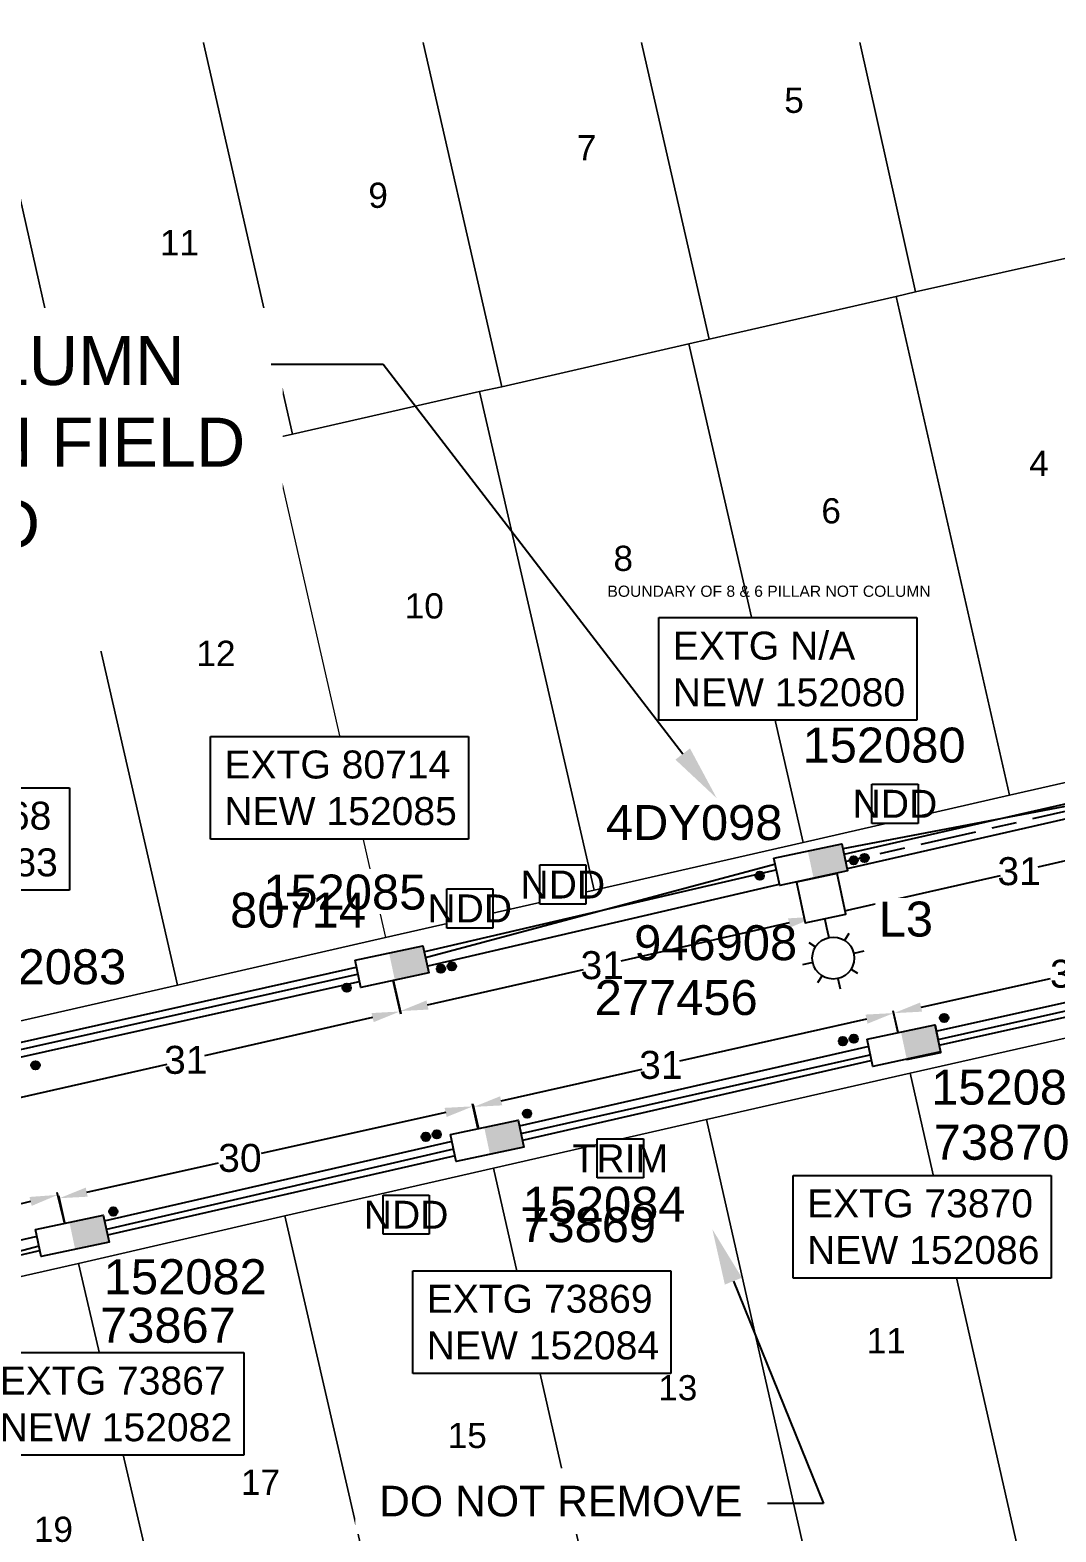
# Model space of a CAD drawing. Header units: metres. Extents: x 298156 to 298818, y 6171580 to 6172425.
# Drawn here: x 298415.8 to 298489.2, y 6171774.7 to 6171882.1 of the extents above; entities that cross this region are included whole.
import ezdxf
from ezdxf import colors
from ezdxf.entities.mleader import LeaderData, LeaderLine
from ezdxf.enums import TextEntityAlignment as Align
from ezdxf.math import Vec2, Vec3

# ---------------------------------------------------------------- set-up
doc = ezdxf.new("R2010")
doc.units = ezdxf.units.M
doc.linetypes.add('Cable Exist UG', pattern=[8.2, 4, -1.2, 1.8, -1.2])
doc.layers.get('0').update_dxf_attribs({"color": 6})
doc.layers.add('Cadastre Land Parcels_SP_EXT', color=9, linetype='Continuous', lineweight=5)
doc.layers.add('Cadastre Roads_SP_EXT', color=9, linetype='Continuous', lineweight=5)
for name, color, linetype in [('Duct_SP_NEW', 2, 'Continuous'), ('Equip_SP_LV_NEW', 2, 'Continuous'), ('Equip_SP_SL_NEW', 2, 'Continuous'), ('Mains_LV_NEW_T84', 2, 'Continuous'), ('Mains_SL_EXT', 7, 'Continuous'), ('Notes_Field', 180, 'Continuous'), ('Notes_LV_MISC', 7, 'Continuous'), ('Notes_SP_LV_SL_MISC', 7, 'Continuous'), ('Notes_SP_MISC', 7, 'Continuous'), ('SupportsUG_SP_LV_EXT', 7, 'Continuous'), ('SupportsUG_SP_LV_NEW', 2, 'Continuous'), ('SupportsUG_SP_LV_SL_EXT', 7, 'Continuous'), ('SupportsUG_SP_LV_SL_NEW', 2, 'Continuous')]:
    doc.layers.add(name, color=color, linetype=linetype)
doc.layers.add('Features_HIDE', color=1, linetype='Continuous', plot=False)
doc.layers.get('0').off()
doc.layers.get('Features_HIDE').off()
doc.styles.add('COLUMN_LABEL', font='arial.ttf')
doc.styles.add('iecARIAL', font='arial.ttf', dxfattribs={"height": 2})
doc.styles.add('POLE_LABEL', font='arial.ttf')
doc.styles.add('SL_LABEL', font='arial.ttf')
doc.styles.get("Standard").update_dxf_attribs({"font": 'arial.ttf'})
doc.linetypes.add('Cable New UG', pattern='A,7,-0.25,["x",Standard,S=2,R=0,X=0.2,Y=-0.8],-2.1', length=9.35)
doc.dimstyles.new('Copy of Standard', dxfattribs={"dimtxt": 2, "dimasz": 2, "dimexe": 0.18, "dimexo": 0.0625, "dimgap": 0.09, "dimtad": 0, "dimtih": 1, "dimtoh": 1, "dimdec": 0, "dimzin": 0, "dimdsep": 46, "dimtxsty": 'Standard', "dimcen": 0.09, "dimadec": 0, "dimazin": 0, "dimtfac": 1, "dimtdec": 0, "dimtofl": 0, "dimtmove": 0, "dimatfit": 3, "dimfxl": 1, "dimtolj": 1, "dimtzin": 0, "dimarcsym": 0})

# ---------------------------------------------------------------- blocks, each defined once
blk = doc.blocks.new('COLUMN_EXT')
blk.add_hatch(color=256).paths.add_polyline_path([(-1.49, 1.48), (-1.49, -1.49), (1.48, -1.49), (1.48, 1.48)])
blk.add_lwpolyline([(-1.49, -1.49), (1.48, -1.49), (1.48, 1.48), (-1.49, 1.48)], close=True)
for tag, height, style, flags, p in [('ASSET_NUM', 2.5, 'COLUMN_LABEL', 8, (2, 2)), ('STRUCTURE_PLANT_NUMBER', 0.2, 'POLE_LABEL', 9, (1.81, 0.03)), ('STREET_CODE', 0.2, 'COLUMN_LABEL', 9, (1.81, -0.2))]:
    blk.add_attdef(tag, text='', height=height, dxfattribs=dict(style=style, flags=flags)).set_placement(p, align=Align.MIDDLE_LEFT)
at = {"flags": 9}
for tag, p in [('COLUMN_TYPE', (1.81, -0.4)), ('OWNED_BY', (1.81, -0.6)), ('STATE', (1.81, -0.8)), ('USAGE', (1.81, -1)), ('STREETNAME', (1.81, -1.6)), ('SUBURB', (1.81, -1.8)), ('LEGEND', (1.81, -1.2)), ('LOCATION', (1.81, -1.4)), ('NOTES', (1.81, -2))]:
    blk.add_attdef(tag, text='', height=0.2, dxfattribs=at).set_placement(p, align=Align.MIDDLE_LEFT)
at = {"flags": 1}
blk.add_attdef('Z', (1.81, -2.35), '', height=0.2, dxfattribs=at)
blk = doc.blocks.new('PILLAR_EXT')
blk.add_hatch(color=256).paths.add_polyline_path([(-2.475, 0.99), (-2.475, -0.99), (2.475, -0.99), (2.475, 0.99)])
blk.add_lwpolyline([(-2.475, -0.99), (2.475, -0.99), (2.475, 0.99), (-2.475, 0.99)], close=True)
at = {"style": 'iecARIAL', "flags": 8}
blk.add_attdef('ASSET_NUM', (1.5, 3.5), '', height=2.5, dxfattribs=at)
for tag, p, flags in [('OWNED_BY', (0, -0.2), 9), ('STATE', (0, -0.4), 9), ('SUPPORT_TYPE', (0, -0.6), 9), ('USAGE', (0, -0.8), 9), ('LEGEND', (0, -1), 9), ('LOCATION', (0, -1.2), 9), ('STREETNAME', (0, -1.8), 9), ('SUBURB', (0, -2), 1), ('NOTES', (0, -1.4), 9), ('PARENT', (0, -1.6), 9)]:
    blk.add_attdef(tag, p, '', height=0.2, dxfattribs=dict(flags=flags))
blk = doc.blocks.new('*D222')
at = {"layer": 'Defpoints', "color": 0, "transparency": 16777216}
for p in [(298506.98, 6171818.26), (298507.52, 6171815.83), (298478.12, 6171809.34)]:
    blk.add_point(p, dxfattribs=at)
at = {"layer": 'Notes_Field', "color": 0, "lineweight": -2, "transparency": 16777216}
for p, q in [((298507.5, 6171815.89), (298506.94, 6171818.44)), ((298505.03, 6171817.83), (298491.83, 6171814.92)), ((298479.54, 6171812.21), (298488.79, 6171814.25)), ((298478.11, 6171809.4), (298477.55, 6171811.95))]:
    blk.add_line(p, q, dxfattribs=at)
at = {"layer": 'Notes_Field', "color": 0, "transparency": 16777216}
for points in [[(298504.96, 6171818.16), (298505.1, 6171817.51), (298506.98, 6171818.26)], [(298479.47, 6171812.53), (298479.61, 6171811.88), (298477.59, 6171811.77)]]:
    blk.add_solid(points, dxfattribs=at)
at = {"layer": 'Notes_Field', "color": 0, "transparency": 16777216, "insert": (298490.31, 6171814.58), "char_height": 2, "attachment_point": 5}
blk.add_mtext('\\A1;30', dxfattribs=at)
blk = doc.blocks.new('*D223')
at = {"layer": 'Defpoints', "color": 0, "transparency": 16777216}
for p in [(298477.59, 6171811.78), (298478.15, 6171809.3), (298448.12, 6171802.59)]:
    blk.add_point(p, dxfattribs=at)
at = {"layer": 'Notes_Field', "color": 0, "lineweight": -2, "transparency": 16777216}
for p, q in [((298478.13, 6171809.36), (298477.55, 6171811.95)), ((298475.64, 6171811.34), (298462.27, 6171808.35)), ((298449.52, 6171805.51), (298459.61, 6171807.76)), ((298448.11, 6171802.66), (298447.53, 6171805.25))]:
    blk.add_line(p, q, dxfattribs=at)
at = {"layer": 'Notes_Field', "color": 0, "transparency": 16777216}
for points in [[(298475.57, 6171811.67), (298475.71, 6171811.02), (298477.59, 6171811.78)], [(298449.45, 6171805.83), (298449.6, 6171805.18), (298447.57, 6171805.07)]]:
    blk.add_solid(points, dxfattribs=at)
at = {"layer": 'Notes_Field', "color": 0, "transparency": 16777216, "insert": (298460.94, 6171808.06), "char_height": 2, "attachment_point": 5}
blk.add_mtext('\\A1;31', dxfattribs=at)
blk = doc.blocks.new('*D224')
at = {"layer": 'Defpoints', "color": 0, "transparency": 16777216}
for p in [(298447.51, 6171805.11), (298448.06, 6171802.65), (298418.49, 6171796.07)]:
    blk.add_point(p, dxfattribs=at)
at = {"layer": 'Notes_Field', "color": 0, "lineweight": -2, "transparency": 16777216}
for p, q in [((298448.04, 6171802.71), (298447.47, 6171805.29)), ((298445.56, 6171804.68), (298432.37, 6171801.74)), ((298419.9, 6171798.97), (298429.33, 6171801.07)), ((298418.48, 6171796.14), (298417.91, 6171798.71))]:
    blk.add_line(p, q, dxfattribs=at)
at = {"layer": 'Notes_Field', "color": 0, "transparency": 16777216}
for points in [[(298445.48, 6171805), (298445.63, 6171804.35), (298447.51, 6171805.11)], [(298419.83, 6171799.3), (298419.97, 6171798.65), (298417.95, 6171798.54)]]:
    blk.add_solid(points, dxfattribs=at)
at = {"layer": 'Notes_Field', "color": 0, "transparency": 16777216, "insert": (298430.85, 6171801.41), "char_height": 2, "attachment_point": 5}
blk.add_mtext('\\A1;30', dxfattribs=at)
blk = doc.blocks.new('*D225')
at = {"layer": 'Defpoints', "color": 0, "transparency": 16777216}
for p in [(298417.83, 6171798.78), (298418.48, 6171796.05), (298389.12, 6171789.02)]:
    blk.add_point(p, dxfattribs=at)
at = {"layer": 'Notes_Field', "color": 0, "lineweight": -2, "transparency": 16777216}
for p, q in [((298418.47, 6171796.11), (298417.79, 6171798.95)), ((298415.89, 6171798.31), (298402.8, 6171795.17)), ((298390.41, 6171792.21), (298399.76, 6171794.45)), ((298389.1, 6171789.08), (298388.42, 6171791.92))]:
    blk.add_line(p, q, dxfattribs=at)
at = {"layer": 'Notes_Field', "color": 0, "transparency": 16777216}
for points in [[(298415.81, 6171798.63), (298415.96, 6171797.99), (298417.83, 6171798.78)], [(298390.33, 6171792.53), (298390.49, 6171791.88), (298388.47, 6171791.74)]]:
    blk.add_solid(points, dxfattribs=at)
at = {"layer": 'Notes_Field', "color": 0, "transparency": 16777216, "insert": (298401.28, 6171794.81), "char_height": 2, "attachment_point": 5}
blk.add_mtext('\\A1;30', dxfattribs=at)
blk = doc.blocks.new('*D229')
at = {"layer": 'Defpoints', "color": 0, "transparency": 16777216}
for p in [(298441.55, 6171815.13), (298442.28, 6171811.89), (298411.8, 6171808.38)]:
    blk.add_point(p, dxfattribs=at)
at = {"layer": 'Notes_Field', "color": 0, "lineweight": -2, "transparency": 16777216}
for p, q in [((298441.56, 6171815.07), (298442.32, 6171811.72)), ((298440.33, 6171811.45), (298428.31, 6171808.72)), ((298411.82, 6171808.32), (298412.58, 6171804.97)), ((298414.49, 6171805.59), (298425.65, 6171808.12))]:
    blk.add_line(p, q, dxfattribs=at)
at = {"layer": 'Notes_Field', "color": 0, "transparency": 16777216}
for points in [[(298440.26, 6171811.78), (298440.41, 6171811.13), (298442.28, 6171811.89)], [(298414.41, 6171805.91), (298414.56, 6171805.26), (298412.54, 6171805.14)]]:
    blk.add_solid(points, dxfattribs=at)
at = {"layer": 'Notes_Field', "color": 0, "transparency": 16777216, "insert": (298426.98, 6171808.42), "char_height": 2, "attachment_point": 5}
blk.add_mtext('\\A1;31', dxfattribs=at)
blk = doc.blocks.new('*D230')
at = {"layer": 'Defpoints', "color": 0, "transparency": 16777216}
for p in [(298471.32, 6171821.9), (298472.05, 6171818.67), (298441.57, 6171815.15)]:
    blk.add_point(p, dxfattribs=at)
at = {"layer": 'Notes_Field', "color": 0, "lineweight": -2, "transparency": 16777216}
for p, q in [((298471.33, 6171821.84), (298472.09, 6171818.49)), ((298470.1, 6171818.22), (298458.08, 6171815.49)), ((298441.59, 6171815.09), (298442.35, 6171811.74)), ((298444.26, 6171812.36), (298455.42, 6171814.89))]:
    blk.add_line(p, q, dxfattribs=at)
at = {"layer": 'Notes_Field', "color": 0, "transparency": 16777216}
for points in [[(298470.03, 6171818.55), (298470.18, 6171817.9), (298472.05, 6171818.67)], [(298444.19, 6171812.68), (298444.33, 6171812.03), (298442.31, 6171811.92)]]:
    blk.add_solid(points, dxfattribs=at)
at = {"layer": 'Notes_Field', "color": 0, "transparency": 16777216, "insert": (298456.75, 6171815.19), "char_height": 2, "attachment_point": 5}
blk.add_mtext('\\A1;31', dxfattribs=at)
blk = doc.blocks.new('*D231')
at = {"layer": 'Defpoints', "color": 0, "transparency": 16777216}
for p in [(298501.12, 6171828.62), (298501.86, 6171825.39), (298471.37, 6171821.87)]:
    blk.add_point(p, dxfattribs=at)
at = {"layer": 'Notes_Field', "color": 0, "lineweight": -2, "transparency": 16777216}
for p, q in [((298501.13, 6171828.56), (298501.89, 6171825.21)), ((298499.9, 6171824.94), (298487.88, 6171822.21)), ((298471.39, 6171821.81), (298472.15, 6171818.46)), ((298474.06, 6171819.08), (298485.22, 6171821.61))]:
    blk.add_line(p, q, dxfattribs=at)
at = {"layer": 'Notes_Field', "color": 0, "transparency": 16777216}
for points in [[(298499.83, 6171825.27), (298499.98, 6171824.62), (298501.86, 6171825.39)], [(298473.99, 6171819.4), (298474.13, 6171818.75), (298472.11, 6171818.64)]]:
    blk.add_solid(points, dxfattribs=at)
at = {"layer": 'Notes_Field', "color": 0, "transparency": 16777216, "insert": (298486.55, 6171821.91), "char_height": 2, "attachment_point": 5}
blk.add_mtext('\\A1;31', dxfattribs=at)
blk = doc.blocks.new('PILLAR_REPLACE_NEW')
for tag, flags, p in [('OWNED_BY', 9, (1.5, -1.8)), ('OPERATED_BY', 9, (1.5, -2)), ('MAINTAINED_BY', 9, (1.5, -2.2)), ('TYPE', 9, (1.5, -2.4)), ('Z', 1, (1.5, -2.6))]:
    blk.add_attdef(tag, text='', height=0.2, dxfattribs=dict(flags=flags)).set_placement(p, align=Align.MIDDLE_LEFT)
blk.add_wipeout([(-2.475, 0.99), (2.475, 0.99), (2.475, -0.99), (-2.475, -0.99)])
blk.add_hatch(color=256).paths.add_polyline_path([(0, -0.99), (2.475, -0.99), (2.475, 0.99), (0, 0.99)])
at = {"lineweight": -3}
blk.add_lwpolyline([(-2.475, 0.99), (2.475, 0.99), (2.475, -0.99), (-2.475, -0.99)], close=True, dxfattribs=at)
for tag, height, flags, p in [('ASSET_NUM', 2.5, 8, (2, 2)), ('USAGE', 0.2, 9, (1.5, 0)), ('STREETNAME', 0.2, 9, (1.5, -1)), ('LEGEND', 0.2, 9, (1.5, -0.2)), ('LOCATION', 0.2, 9, (1.5, -0.4)), ('NOTES', 0.2, 9, (1.5, -0.6)), ('PARENT', 0.2, 9, (1.5, -0.8)), ('SUBURB', 0.2, 9, (1.5, -1.2)), ('STATE', 0.2, 9, (1.5, -1.4)), ('STREET_CODE_NUMBER', 0.2, 9, (1.5, -1.6))]:
    blk.add_attdef(tag, text='', height=height, dxfattribs=dict(flags=flags)).set_placement(p, align=Align.MIDDLE_LEFT)
blk = doc.blocks.new('COLUMN_NEW')
for tag, flags, p in [('LOCATION', 9, (1.5, -2.2)), ('Z', 1, (1.5, -2.8)), ('NOTES', 9, (1.5, -2.4)), ('LABEL_ALIGNMENT', 9, (1.5, -2.6))]:
    blk.add_attdef(tag, text='', height=0.2, dxfattribs=dict(flags=flags)).set_placement(p, align=Align.MIDDLE_LEFT)
blk.add_wipeout([(-1.485, -1.485), (1.485, -1.485), (1.485, 1.485), (-1.485, 1.485)])
at = {"lineweight": -3}
blk.add_lwpolyline([(-1.485, -1.485), (1.485, -1.485), (1.485, 1.485), (-1.485, 1.485)], close=True, dxfattribs=at)
for tag, height, flags, p in [('ASSET_NUM', 2.5, 8, (2, 2)), ('STREET_CODE', 0.2, 9, (1.5, 0)), ('OWNED_BY', 0.2, 9, (1.5, -0.4)), ('OPERATED_BY', 0.2, 9, (1.5, -0.6)), ('STATE', 0.2, 9, (1.5, -1)), ('COLUMN_TYPE', 0.2, 9, (1.5, -0.2)), ('MAINTAINED_BY', 0.2, 9, (1.5, -0.8)), ('SUBURB', 0.2, 9, (1.5, -1.8)), ('STREETNAME', 0.2, 9, (1.5, -2)), ('USAGE', 0.2, 9, (1.5, -1.2)), ('LEGEND', 0.2, 9, (1.5, -1.4)), ('PARENT', 0.2, 9, (1.5, -1.6))]:
    blk.add_attdef(tag, text='', height=height, dxfattribs=dict(flags=flags)).set_placement(p, align=Align.MIDDLE_LEFT)
at = {"style": 'POLE_LABEL', "flags": 9}
blk.add_attdef('STRUCTURE_PLANT_NUMBER', text='', height=0.2, dxfattribs=at).set_placement((1.5, 0.242), align=Align.MIDDLE_LEFT)
blk = doc.blocks.new('SL_LANTERN_NEW')
blk.add_line((0, 0), (0, 0))
for tag, p, flags in [('Z', (0, 0), 1), ('OPERATED_BY', (0, -9.61), 9)]:
    blk.add_attdef(tag, p, '', height=0.2, dxfattribs=dict(flags=flags))
at = {"style": 'SL_LABEL', "flags": 9}
blk.add_attdef('STREET_CODE', text='', height=0.2, dxfattribs=at).set_placement((0, -0.2), align=Align.MIDDLE_LEFT)
for tag, height, flags, p in [('CONSTRUCTED_VOLTAGE', 0.2, 9, (0, -0.4)), ('CONTROL_TYPE', 0.2, 9, (0, -0.6)), ('LANTERN_PURPOSE', 0.2, 9, (0, -0.8)), ('LANTERN_TYPE', 0.2, 9, (0, -1)), ('LNUMBER', 3.5, 8, (1.2, -2.8)), ('OPERATING_VOLTAGE', 0.2, 9, (0, -1.4)), ('ORIENTATION', 0.2, 9, (0, -1.6)), ('OWNED_BY', 0.2, 9, (0, -1.8)), ('STATE', 0.2, 9, (0, -2)), ('NO_PHASES', 0.2, 9, (0, -1.2)), ('USAGE', 0.2, 9, (0, -2.2)), ('CEXIST', 0.2, 9, (0, -2.4)), ('CNEW', 0.2, 9, (0, -2.6)), ('CNUMBER', 0.2, 9, (0, -2.8)), ('CREMOVE', 0.2, 9, (0, -3)), ('CREPLACE', 0.2, 9, (0, -3.2)), ('LKINGHEIGHT', 0.2, 9, (0, -3.4)), ('LBRACKET', 0.2, 9, (0, -3.6)), ('LBRACKETVOCAB', 0.2, 9, (0, -3.8)), ('LCATEGORY', 0.2, 9, (0, -4)), ('LCHARGE1', 0.2, 9, (0, -4.2)), ('LCHARGE1PERCENT', 0.2, 9, (0, -4.4)), ('LCHARGE2', 0.2, 9, (0, -4.6)), ('LCHARGE2PERCENT', 0.2, 9, (0, -4.8)), ('LCHARGE3', 0.2, 9, (0, -5)), ('LCHARGE3PERCENT', 0.2, 9, (0, -5.2)), ('LEXIST', 0.2, 9, (0, -5.4)), ('LLAMP', 0.2, 9, (0, -5.6)), ('LLAMPVOCAB', 0.2, 9, (0, -5.8)), ('LMAST', 0.2, 9, (0, -6)), ('LMASTVOCAB', 0.2, 9, (0, -6.2)), ('LNEW', 0.2, 9, (0, -6.4)), ('LANTNUMBER', 0.2, 9, (0, -6.6)), ('LOUTREACH', 0.2, 9, (0, -7)), ('LOUTREACHVOCAB', 0.2, 9, (0, -7.2)), ('LRATECODE', 0.2, 9, (0, -7.4)), ('LREMOVE', 0.2, 9, (0, -7.6)), ('SUBURB', 0.2, 9, (0, -8.6)), ('LREPLACE', 0.2, 9, (0, -7.8)), ('LTYPE', 0.2, 9, (0, -8)), ('LTYPEVOCAB', 0.2, 9, (0, -8.2)), ('LEGEND', 0.2, 9, (0, -8.4)), ('STREETNAME', 0.2, 9, (0, -8.8)), ('LOCATION', 0.2, 9, (0, -9)), ('NOTES', 0.2, 9, (0, -9.2)), ('MAINTAINED_BY', 0.2, 9, (0, -9.86))]:
    blk.add_attdef(tag, text='', height=height, dxfattribs=dict(flags=flags)).set_placement(p, align=Align.MIDDLE_LEFT)
blk.add_wipeout([(0, 6.47), (1.46, 5.68), (2.25, 4.22), (1.46, 2.76), (0, 1.86), (-1.46, 2.76), (-2.25, 4.22), (-1.46, 5.68)])
for p, q in [((0, 5.72), (0, 6.47)), ((-1.46, 5.68), (-1.06, 5.28)), ((1.46, 5.68), (1.06, 5.28)), ((-2.25, 4.22), (-1.5, 4.22)), ((1.5, 4.22), (2.25, 4.22)), ((-1.46, 2.76), (-1.06, 3.16)), ((0, 0), (0, 2.72)), ((1.46, 2.76), (1.06, 3.16))]:
    blk.add_line(p, q)
blk.add_circle((0, 4.22), 1.5)
at = {"style": 'SL_LABEL', "flags": 8}
blk.add_attdef('ASSET_NUM', text='', height=2, dxfattribs=at).set_placement((2, 2), align=Align.MIDDLE_LEFT)

msp = doc.modelspace()

# ---------------------------------------------------------------- hatches: boundary and pattern name
at = {"layer": 'Notes_LV_MISC'}
h = msp.add_hatch(color=2, dxfattribs=at)
h.dxf.hatch_style = 1
edge = h.paths.add_edge_path()
edge.add_arc((298474.72, 6171822.7), 0.3, 94.0512, 454.0512)
h = msp.add_hatch(color=2, dxfattribs=at)
h.dxf.hatch_style = 1
edge = h.paths.add_edge_path()
edge.add_arc((298475.5, 6171822.87), 0.3, 94.0512, 454.0512)
h = msp.add_hatch(color=2, dxfattribs=at)
h.dxf.hatch_style = 1
edge = h.paths.add_edge_path()
edge.add_arc((298468.01, 6171821.6), 0.3, 182.0234, 542.0234)
h = msp.add_hatch(color=2, dxfattribs=at)
h.dxf.hatch_style = 1
edge = h.paths.add_edge_path()
edge.add_arc((298445.22, 6171814.95), 0.3, 94.0512, 454.0512)
h = msp.add_hatch(color=2, dxfattribs=at)
h.dxf.hatch_style = 1
edge = h.paths.add_edge_path()
edge.add_arc((298446, 6171815.12), 0.3, 94.0512, 454.0512)
h = msp.add_hatch(color=2, dxfattribs=at)
h.dxf.hatch_style = 1
edge = h.paths.add_edge_path()
edge.add_arc((298473.95, 6171809.77), 0.3, 94.0512, 454.0512)
h = msp.add_hatch(color=2, dxfattribs=at)
h.dxf.hatch_style = 1
edge = h.paths.add_edge_path()
edge.add_arc((298474.73, 6171809.94), 0.3, 94.0512, 454.0512)
h = msp.add_hatch(color=2, dxfattribs=at)
h.dxf.hatch_style = 1
edge = h.paths.add_edge_path()
edge.add_arc((298444.14, 6171802.93), 0.3, 94.0512, 454.0512)
h = msp.add_hatch(color=2, dxfattribs=at)
h.dxf.hatch_style = 1
edge = h.paths.add_edge_path()
edge.add_arc((298444.92, 6171803.1), 0.3, 94.0512, 454.0512)

# ---------------------------------------------------------------- linework, layer by layer
at = {"layer": 'Cadastre Land Parcels_SP_EXT', "linetype": 'Continuous'}
for p, q in [((298479.14, 6171863.35), (298471.23, 6171898.9)), ((298471.23, 6171898.9), (298479.14, 6171863.35)), ((298456.29, 6171895.49), (298464.39, 6171859.95)), ((298464.39, 6171859.95), (298456.29, 6171895.49)), ((298441.44, 6171892.1), (298449.58, 6171856.56)), ((298449.58, 6171856.56), (298441.44, 6171892.1)), ((298434.6, 6171853.16), (298426.53, 6171888.71)), ((298426.53, 6171888.71), (298434.6, 6171853.16)), ((298411.69, 6171885.32), (298419.69, 6171849.78)), ((298419.69, 6171849.78), (298411.69, 6171885.32)), ((298492.81, 6171866.41), (298479.14, 6171863.35)), ((298479.14, 6171863.35), (298492.81, 6171866.41)), ((298477.75, 6171863.02), (298479.14, 6171863.35)), ((298479.14, 6171863.35), (298477.75, 6171863.02)), ((298464.39, 6171859.95), (298477.75, 6171863.02)), ((298477.75, 6171863.02), (298464.39, 6171859.95)), ((298477.75, 6171863.02), (298477.75, 6171863.02)), ((298485.86, 6171827.35), (298477.75, 6171863.02)), ((298477.75, 6171863.02), (298485.86, 6171827.35)), ((298449.58, 6171856.56), (298462.93, 6171859.63)), ((298462.93, 6171859.63), (298449.58, 6171856.56)), ((298464.39, 6171859.95), (298462.93, 6171859.63)), ((298462.93, 6171859.63), (298464.39, 6171859.95)), ((298462.93, 6171859.63), (298471.11, 6171823.97)), ((298471.11, 6171823.97), (298462.93, 6171859.63)), ((298464.39, 6171859.95), (298464.39, 6171859.95)), ((298447.97, 6171856.23), (298434.6, 6171853.16)), ((298434.6, 6171853.16), (298447.97, 6171856.23)), ((298447.97, 6171856.23), (298449.58, 6171856.56)), ((298449.58, 6171856.56), (298447.97, 6171856.23)), ((298456.18, 6171820.57), (298447.97, 6171856.23)), ((298447.97, 6171856.23), (298456.18, 6171820.57)), ((298449.58, 6171856.56), (298449.58, 6171856.56)), ((298433.14, 6171852.83), (298419.69, 6171849.78)), ((298419.69, 6171849.78), (298433.14, 6171852.83)), ((298434.6, 6171853.16), (298433.14, 6171852.83)), ((298433.14, 6171852.83), (298434.6, 6171853.16)), ((298433.14, 6171852.83), (298440.13, 6171822.08)), ((298434.6, 6171853.16), (298434.6, 6171853.16)), ((298418.21, 6171849.44), (298404.96, 6171846.48)), ((298404.96, 6171846.48), (298418.21, 6171849.44)), ((298419.69, 6171849.78), (298418.21, 6171849.44)), ((298418.21, 6171849.44), (298419.69, 6171849.78)), ((298418.21, 6171849.44), (298426.39, 6171813.78)), ((298426.39, 6171813.78), (298418.21, 6171849.44)), ((298419.69, 6171849.78), (298419.69, 6171849.78)), ((298485.86, 6171827.35), (298500.8, 6171830.75)), ((298471.11, 6171823.97), (298485.86, 6171827.35)), ((298485.86, 6171827.35), (298485.86, 6171827.35)), ((298456.18, 6171820.57), (298471.11, 6171823.97)), ((298471.11, 6171823.97), (298471.11, 6171823.97)), ((298441.25, 6171817.17), (298456.18, 6171820.57)), ((298456.18, 6171820.57), (298456.18, 6171820.57)), ((298440.87, 6171818.85), (298441.25, 6171817.17)), ((298426.39, 6171813.78), (298441.25, 6171817.17)), ((298441.25, 6171817.17), (298441.25, 6171817.17)), ((298411.45, 6171810.37), (298426.39, 6171813.78)), ((298426.39, 6171813.78), (298426.39, 6171813.78)), ((298493.68, 6171810.86), (298478.76, 6171807.47)), ((298478.76, 6171807.47), (298464.21, 6171804.17)), ((298478.76, 6171807.47), (298487.09, 6171770.73)), ((298487.09, 6171770.73), (298478.76, 6171807.47)), ((298464.21, 6171804.17), (298448.97, 6171800.68)), ((298472.54, 6171767.45), (298464.21, 6171804.17)), ((298464.21, 6171804.17), (298472.54, 6171767.45)), ((298448.97, 6171800.68), (298434.06, 6171797.27)), ((298448.97, 6171800.68), (298457.3, 6171764.06)), ((298457.3, 6171764.06), (298448.97, 6171800.68)), ((298434.06, 6171797.27), (298419.31, 6171793.88)), ((298442.49, 6171760.73), (298434.06, 6171797.27)), ((298434.06, 6171797.27), (298442.49, 6171760.73)), ((298419.31, 6171793.88), (298404.47, 6171790.5)), ((298419.31, 6171793.88), (298427.81, 6171757.44)), ((298427.81, 6171757.44), (298419.31, 6171793.88))]:
    msp.add_line(p, q, dxfattribs=at)
at = {"layer": 'Cadastre Roads_SP_EXT', "linetype": 'Continuous'}
for p, q in [((298500.8, 6171830.75), (298485.86, 6171827.35)), ((298485.86, 6171827.35), (298471.11, 6171823.97)), ((298471.11, 6171823.97), (298456.18, 6171820.57)), ((298456.18, 6171820.57), (298441.25, 6171817.17)), ((298441.25, 6171817.17), (298426.39, 6171813.78)), ((298426.39, 6171813.78), (298411.45, 6171810.37)), ((298478.76, 6171807.47), (298493.68, 6171810.86)), ((298464.21, 6171804.17), (298478.76, 6171807.47)), ((298448.97, 6171800.68), (298464.21, 6171804.17)), ((298434.06, 6171797.27), (298448.97, 6171800.68)), ((298419.31, 6171793.88), (298434.06, 6171797.27)), ((298404.47, 6171790.5), (298419.31, 6171793.88))]:
    msp.add_line(p, q, dxfattribs=at)
at = {"layer": 'Duct_SP_NEW'}
for p, q in [((298471.43, 6171822.54), (298501.13, 6171829.32)), ((298471.67, 6171821.53), (298501.37, 6171828.31)), ((298441.61, 6171815.6), (298471.43, 6171822.54)), ((298441.85, 6171814.58), (298471.67, 6171821.53)), ((298508.07, 6171816.58), (298478.2, 6171809.94)), ((298411.74, 6171808.93), (298441.61, 6171815.6)), ((298508.3, 6171815.56), (298478.43, 6171808.93)), ((298411.96, 6171807.92), (298441.85, 6171814.58)), ((298478.2, 6171809.94), (298448.41, 6171803.14)), ((298478.43, 6171808.93), (298448.64, 6171802.13)), ((298448.41, 6171803.14), (298418.75, 6171796.35)), ((298448.64, 6171802.13), (298418.98, 6171795.34)), ((298418.75, 6171796.35), (298389.38, 6171789.66)), ((298418.98, 6171795.34), (298389.6, 6171788.65))]:
    msp.add_line(p, q, dxfattribs=at)
at = {"layer": 'Equip_SP_LV_NEW', "flags": 128}
msp.add_lwpolyline([(298480.56, 6171810.89), (298478.13, 6171810.39), (298478.53, 6171808.45), (298480.96, 6171808.95), (298480.56, 6171810.89)], dxfattribs=at)
at = {"layer": 'Mains_LV_NEW_T84', "color": 2, "linetype": 'Cable New UG', "flags": 128}
for points in [[(298546.41, 6171950.29), (298546.41, 6171950.29), (298549.03, 6171935.01), (298552.26, 6171904.64), (298556.13, 6171874.41), (298559.4, 6171848.91), (298563.56, 6171841.81), (298567.64, 6171838.88), (298570.79, 6171834.33), (298571.29, 6171828.72), (298570.74, 6171826.59), (298567.25, 6171822.26), (298563.54, 6171819.72), (298560.67, 6171819.82), (298554.68, 6171822.65), (298546.78, 6171823.64), (298542.97, 6171823.69), (298538.11, 6171822.9), (298508, 6171816), (298478.19, 6171809.29), (298448.37, 6171802.58), (298418.73, 6171795.72), (298389.86, 6171788.04), (298366.7, 6171783.56)], [(298382.03, 6171801.65), (298411.84, 6171808.44), (298441.72, 6171815.1), (298471.46, 6171823.08), (298501.26, 6171828.74), (298541.18, 6171837.9), (298544.56, 6171844.59), (298542.76, 6171860.55), (298538.04, 6171896.59), (298534.79, 6171930.46)]]:
    msp.add_lwpolyline(points, dxfattribs=at)
at = {"layer": 'Mains_SL_EXT', "linetype": 'Cable Exist UG'}
msp.add_line((298471.55, 6171822.03), (298501.25, 6171828.81), dxfattribs=at)
at = {"layer": 'Notes_LV_MISC'}
for centre in [(298474.72, 6171822.7), (298475.5, 6171822.87), (298468.01, 6171821.6), (298445.22, 6171814.95), (298446, 6171815.12), (298473.95, 6171809.77), (298474.73, 6171809.94), (298444.14, 6171802.93), (298444.92, 6171803.1)]:
    msp.add_circle(centre, 0.3, dxfattribs=at)

# ---------------------------------------------------------------- block references
at = {"layer": 'Features_HIDE'}
ref = msp.add_blockref('COLUMN_EXT', (298471.55, 6171822.03), dxfattribs=dict(at, rotation=191.6538680391156))
ref.add_attrib('ASSET_NUM', '4DY098', dxfattribs={"layer": 'SupportsUG_SP_LV_SL_EXT', "height": 2.5, "style": 'COLUMN_LABEL'}).set_placement((298469.63, 6171823.4), align=Align.BOTTOM_RIGHT)
ref = msp.add_blockref('PILLAR_EXT', (298441.73, 6171815.09), dxfattribs=dict(at, rotation=191.6611709773615))
ref.add_attrib('ASSET_NUM', '80714', dxfattribs={"layer": 'SupportsUG_SP_LV_EXT', "height": 2.5, "style": 'iecARIAL'}).set_placement((298439.86, 6171820.39), align=Align.TOP_RIGHT)
ref = msp.add_blockref('PILLAR_EXT', (298478.31, 6171809.43), dxfattribs=dict(at, rotation=11.66169193591109))
ref.add_attrib('ASSET_NUM', '73870', dxfattribs={"layer": 'SupportsUG_SP_LV_EXT', "height": 2.5, "style": 'iecARIAL'}).set_placement((298480.44, 6171800.54), align=Align.BOTTOM_LEFT)
ref = msp.add_blockref('PILLAR_EXT', (298448.52, 6171802.63), dxfattribs=dict(at, rotation=11.77273661334839))
ref.add_attrib('ASSET_NUM', '73869', dxfattribs={"layer": 'SupportsUG_SP_LV_EXT', "height": 2.5, "style": 'iecARIAL'}).set_placement((298450.89, 6171794.65), align=Align.BOTTOM_LEFT)
ref = msp.add_blockref('PILLAR_EXT', (298418.86, 6171795.84), dxfattribs=dict(at, rotation=11.8077507008286))
ref.add_attrib('ASSET_NUM', '73867', dxfattribs={"layer": 'SupportsUG_SP_LV_EXT', "height": 2.5, "style": 'iecARIAL'}).set_placement((298420.85, 6171787.46), align=Align.BOTTOM_LEFT)

# ---------------------------------------------------------------- texts
at = {"layer": 'Cadastre Land Parcels_SP_EXT'}
for s, p in [('5', (298469.76, 6171876.14)), ('7', (298454.93, 6171872.75)), ('9', (298440.03, 6171869.35)), ('11', (298425.13, 6171865.96)), ('4', (298487.27, 6171850.18)), ('6', (298472.41, 6171846.79)), ('8', (298457.55, 6171843.39)), ('10', (298442.63, 6171839.99)), ('12', (298427.74, 6171836.6)), ('11', (298475.65, 6171787.45)), ('13', (298460.75, 6171784.09)), ('15', (298445.7, 6171780.68)), ('17', (298430.92, 6171777.33)), ('19', (298416.12, 6171773.97))]:
    msp.add_text(s, height=1.8, dxfattribs=at).set_placement(p)
at = {"layer": 'Notes_Field', "linetype": 'Cable New UG', "insert": (298457.12, 6171842.34), "char_height": 0.8, "attachment_point": 1}
msp.add_mtext_dynamic_manual_height_columns('BOUNDARY OF 8 & 6 PILLAR NOT COLUMN', width=23.7221, gutter_width=4, heights=[0], dxfattribs=at)

# ---------------------------------------------------------------- dimensions: what is measured, and where the dimension line sits
at = {"layer": 'Notes_Field'}
for base, p1, p2, angle, picture, middle in [((298501.86, 6171825.39), (298471.37, 6171821.87), (298501.12, 6171828.62), 12.7842, '*D231', (298486.55, 6171821.91)), ((298472.05, 6171818.67), (298441.57, 6171815.15), (298471.32, 6171821.9), 12.7842, '*D230', (298456.75, 6171815.19)), ((298506.98, 6171818.26), (298478.12, 6171809.34), (298507.52, 6171815.83), 12.4481, '*D222', (298490.31, 6171814.58)), ((298442.28, 6171811.89), (298411.8, 6171808.38), (298441.55, 6171815.13), 12.7842, '*D229', (298426.98, 6171808.42)), ((298477.59, 6171811.78), (298448.12, 6171802.59), (298478.15, 6171809.3), 12.5891, '*D223', (298460.94, 6171808.06)), ((298447.51, 6171805.11), (298418.49, 6171796.07), (298448.06, 6171802.65), 12.5361, '*D224', (298430.85, 6171801.41)), ((298417.83, 6171798.78), (298389.12, 6171789.02), (298418.48, 6171796.05), 13.4705, '*D225', (298401.28, 6171794.81))]:
    dim = msp.add_linear_dim(base=base, p1=p1, p2=p2, angle=angle, dimstyle='Copy of Standard', dxfattribs=at)
    dim.commit()
    dim.dimension.update_dxf_attribs({"geometry": picture, "text_midpoint": middle, "dimtype": 161})

# ---------------------------------------------------------------- next in the draw order: block references
at = {"layer": 'SupportsUG_SP_LV_NEW'}
ref = msp.add_blockref('PILLAR_REPLACE_NEW', (298441.72, 6171815.1), dxfattribs=dict(at, rotation=12.00213464409125))
ref.add_attrib('ASSET_NUM', '152085', dxfattribs={"layer": '0', "height": 2.5}).set_placement((298432.52, 6171820.43), align=Align.MIDDLE_LEFT)
ref = msp.add_blockref('PILLAR_REPLACE_NEW', (298411.84, 6171808.44), dxfattribs=dict(at, rotation=12.00213464409125))
ref.add_attrib('ASSET_NUM', '152083', dxfattribs={"layer": '0', "height": 2.5}).set_placement((298411.07, 6171815.09), align=Align.MIDDLE_LEFT)
ref = msp.add_blockref('PILLAR_REPLACE_NEW', (298478.31, 6171809.45), dxfattribs=dict(at, rotation=12.00213464409125))
ref.add_attrib('ASSET_NUM', '152086', dxfattribs={"layer": '0', "height": 2.5}).set_placement((298480.26, 6171806.48), align=Align.MIDDLE_LEFT)
ref = msp.add_blockref('PILLAR_REPLACE_NEW', (298448.52, 6171802.64), dxfattribs=dict(at, rotation=12.00213464409125))
ref.add_attrib('ASSET_NUM', '152084', dxfattribs={"layer": '0', "height": 2.5}).set_placement((298451.05, 6171798.11), align=Align.MIDDLE_LEFT)
ref = msp.add_blockref('PILLAR_REPLACE_NEW', (298418.87, 6171795.85), dxfattribs=dict(at, rotation=12.00213464409125))
ref.add_attrib('ASSET_NUM', '152082', dxfattribs={"layer": '0', "height": 2.5}).set_placement((298421.12, 6171792.93), align=Align.MIDDLE_LEFT)

# ---------------------------------------------------------------- next in the draw order: texts
at = {"layer": 'Notes_SP_LV_SL_MISC', "attachment_point": 1, "bg_fill_color": 256, "bg_fill_transparency": 0}
for s, width, insert, char_height, bg_fill, box_fill_scale in [('EXTG N/A\\PNEW 152080', 16.4576, (298461.79, 6171839.05), 2, 19, 1.5), ('EXTG 80714\\PNEW 152085', 16.4576, (298429.74, 6171830.55), 2, 19, 1.5), ('EXTG 73868\\PNEW 152083', 16.4576, (298401.22, 6171826.89), 2, 19, 1.5), ('L3', 3.1532, (298476.51, 6171819.75), 2.5, 3, 1.1), ('EXTG 73870\\PNEW 152086', 16.4576, (298471.39, 6171799.17), 2, 19, 1.5), ('EXTG 73869\\PNEW 152084', 16.4576, (298444.2, 6171792.35), 2, 19, 1.5), ('EXTG 73867\\PNEW 152082', 16.4576, (298413.68, 6171786.5), 2, 19, 1.5)]:
    msp.add_mtext_dynamic_manual_height_columns(s, width=width, gutter_width=4, heights=[0], dxfattribs=dict(at, insert=insert, char_height=char_height, bg_fill=bg_fill, box_fill_scale=box_fill_scale))
at = {"layer": 'Notes_SP_MISC', "insert": (298477.67, 6171826.74), "char_height": 2, "attachment_point": 5, "bg_fill": 19, "box_fill_scale": 1.2, "bg_fill_color": 256, "bg_fill_transparency": 0}
msp.add_mtext_dynamic_manual_height_columns('NDD', width=2.5, gutter_width=4, heights=[0], dxfattribs=at)

# ---------------------------------------------------------------- next in the draw order: leaders
at = {"layer": 'Notes_SP_MISC', "color": 7, "linetype": 'Continuous'}
ml = msp.add_multileader_mtext('Standard', dxfattribs=at)
ml.set_content('{\\H0.875x;REPLACE EXISTING STAY}', color=7)
ml.set_leader_properties()
ml.build(insert=Vec2(0, 0))
ml.multileader.update_dxf_attribs({"has_text_frame": 1, "dogleg_length": 4})
ctx = ml.context
ctx.base_point, ctx.plane_origin = Vec3(298417.12, 6171884.66), Vec3(298558.01, 6171805.88)
ctx.text_align_type = 1
notes = []
notes.append((ctx, [(1, (1, 1, 0), (298485.84, 6171884.66), (-1, 0), 4, [(0, [(298496.66, 6171906.97)], 0, [])])]))
ctx.mtext.insert, ctx.mtext.alignment, ctx.mtext.flow_direction = Vec3(298449.48, 6171886.69), 2, 5
ctx.mtext.has_bg_fill, ctx.mtext.bg_color, ctx.mtext.bg_scale_factor, ctx.mtext.bg_transparency, ctx.mtext.use_window_bg_color = 1, -1027028792, 1.5, 0, 1
for ctx, leaders in notes:
    for number, flags, end, landing, length, lines in leaders:
        leader = LeaderData()
        leader.index, (leader.has_last_leader_line, leader.has_dogleg_vector, leader.attachment_direction) = number, flags
        leader.last_leader_point, leader.dogleg_vector, leader.dogleg_length = Vec3(end), Vec3(landing), length
        for number, points, colour, breaks in lines:
            line = LeaderLine()
            line.index, line.vertices, line.color, line.breaks = number, Vec3.list(points), colors.encode_raw_color(colour), breaks
            leader.lines.append(line)
        ctx.leaders.append(leader)

# ---------------------------------------------------------------- next in the draw order: hatches: boundary and pattern name
at = {"layer": 'Notes_LV_MISC'}
h = msp.add_hatch(color=2, dxfattribs=at)
h.dxf.hatch_style = 1
edge = h.paths.add_edge_path()
edge.add_arc((298438.49, 6171813.59), 0.3, 182.0234, 542.0234)
h = msp.add_hatch(color=2, dxfattribs=at)
h.dxf.hatch_style = 1
edge = h.paths.add_edge_path()
edge.add_arc((298481.19, 6171811.43), 0.3, 182.0234, 542.0234)
h = msp.add_hatch(color=2, dxfattribs=at)
h.dxf.hatch_style = 1
edge = h.paths.add_edge_path()
edge.add_arc((298416.24, 6171808.05), 0.3, 94.0512, 454.0512)
h = msp.add_hatch(color=2, dxfattribs=at)
h.dxf.hatch_style = 1
edge = h.paths.add_edge_path()
edge.add_arc((298451.38, 6171804.59), 0.3, 182.0234, 542.0234)
h = msp.add_hatch(color=2, dxfattribs=at)
h.dxf.hatch_style = 1
edge = h.paths.add_edge_path()
edge.add_arc((298421.8, 6171797.59), 0.3, 182.0234, 542.0234)

# ---------------------------------------------------------------- next in the draw order: linework, layer by layer
for centre in [(298438.49, 6171813.59), (298481.19, 6171811.43), (298416.24, 6171808.05), (298451.38, 6171804.59), (298421.8, 6171797.59)]:
    msp.add_circle(centre, 0.3, dxfattribs=at)

# ---------------------------------------------------------------- next in the draw order: block references
at = {"layer": 'SupportsUG_SP_LV_NEW'}
ref = msp.add_blockref('PILLAR_REPLACE_NEW', (298471.65, 6171822.39), dxfattribs=dict(at, rotation=12.00213464409125))
ref.add_attrib('ASSET_NUM', '152080', dxfattribs={"layer": '0', "height": 2.5}).set_placement((298471.07, 6171830.94), align=Align.MIDDLE_LEFT)

# ---------------------------------------------------------------- next in the draw order: leaders
at = {"layer": 'Notes_SP_MISC', "color": 7, "linetype": 'Continuous'}
ml = msp.add_multileader_mtext('Standard', dxfattribs=at)
ml.set_content('{\\H0.875x;ATTN GIS SL 152085 COLUMN \\P4DY098 NOT INSTALLED IN FIELD \\PTO BE REINSTALLED}\\P{\\H0.75x;REFER TO NOTE 20}', color=7)
ml.set_leader_properties()
ml.build(insert=Vec2(0, 0))
ml.multileader.update_dxf_attribs({"has_text_frame": 1})
ctx = ml.context
ctx.base_point, ctx.plane_origin = Vec3(298350.6, 6171858.15), Vec3(298456.45, 6171835.25)
ctx.text_align_type = 1
notes = []
notes.append((ctx, [(1, (1, 1, 0), (298441.08, 6171858.15), (-1, 0), 8, [(0, [(298464.94, 6171827.13)], 0, [])])]))
ctx.mtext.insert, ctx.mtext.alignment, ctx.mtext.flow_direction = Vec3(298391.84, 6171860.18), 2, 5
ctx.mtext.has_bg_fill, ctx.mtext.bg_color, ctx.mtext.bg_scale_factor, ctx.mtext.bg_transparency, ctx.mtext.use_window_bg_color = 1, -1027028792, 1.5, 0, 1
for ctx, leaders in notes:
    for number, flags, end, landing, length, lines in leaders:
        leader = LeaderData()
        leader.index, (leader.has_last_leader_line, leader.has_dogleg_vector, leader.attachment_direction) = number, flags
        leader.last_leader_point, leader.dogleg_vector, leader.dogleg_length = Vec3(end), Vec3(landing), length
        for number, points, colour, breaks in lines:
            line = LeaderLine()
            line.index, line.vertices, line.color, line.breaks = number, Vec3.list(points), colors.encode_raw_color(colour), breaks
            leader.lines.append(line)
        ctx.leaders.append(leader)

# ---------------------------------------------------------------- next in the draw order: texts
at = {"layer": 'Notes_SP_MISC', "char_height": 2, "attachment_point": 5, "bg_fill": 19, "box_fill_scale": 1.2, "bg_fill_color": 256, "bg_fill_transparency": 0}
for s, insert in [('NDD', (298453.93, 6171820.97)), ('NDD', (298447.28, 6171819.26)), ('TRIM', (298458.04, 6171801.39))]:
    msp.add_mtext_dynamic_manual_height_columns(s, width=2.5, gutter_width=4, heights=[0], dxfattribs=dict(at, insert=insert))

# ---------------------------------------------------------------- next in the draw order: leaders
at = {"layer": 'Notes_SP_MISC', "color": 7, "linetype": 'Continuous'}
ml = msp.add_multileader_mtext('Standard', dxfattribs=at)
ml.set_content('{\\H0.875x;DO NOT REMOVE}', color=7)
ml.set_leader_properties()
ml.build(insert=Vec2(0, 0))
ml.multileader.update_dxf_attribs({"has_text_frame": 1, "dogleg_length": 4})
ctx = ml.context
ctx.base_point, ctx.char_height, ctx.plane_origin = Vec3(298438.99, 6171776.71), 2.5, Vec3(298546.01, 6171741.75)
ctx.text_align_type = 1
notes = []
notes.append((ctx, [(1, (1, 1, 0), (298472.57, 6171776.71), (-1, 0), 4, [(0, [(298464.62, 6171796.32)], 0, [])])]))
ctx.mtext.insert, ctx.mtext.width, ctx.mtext.defined_height, ctx.mtext.alignment, ctx.mtext.flow_direction = Vec3(298453.78, 6171777.98), 26.8775, 2.25, 2, 5
ctx.mtext.has_bg_fill, ctx.mtext.bg_color, ctx.mtext.bg_scale_factor, ctx.mtext.bg_transparency, ctx.mtext.use_window_bg_color = 1, -1027028792, 1.5, 0, 1
for ctx, leaders in notes:
    for number, flags, end, landing, length, lines in leaders:
        leader = LeaderData()
        leader.index, (leader.has_last_leader_line, leader.has_dogleg_vector, leader.attachment_direction) = number, flags
        leader.last_leader_point, leader.dogleg_vector, leader.dogleg_length = Vec3(end), Vec3(landing), length
        for number, points, colour, breaks in lines:
            line = LeaderLine()
            line.index, line.vertices, line.color, line.breaks = number, Vec3.list(points), colors.encode_raw_color(colour), breaks
            leader.lines.append(line)
        ctx.leaders.append(leader)

# ---------------------------------------------------------------- next in the draw order: block references
at = {"layer": 'Equip_SP_SL_NEW'}
ref = msp.add_blockref('SL_LANTERN_NEW', (298472.34, 6171819.83), dxfattribs=dict(at, rotation=192.6363272019009))
ref.add_attrib('ASSET_NUM', '277456', dxfattribs={"layer": '0', "height": 2.5, "style": 'SL_LABEL'}).set_placement((298456.21, 6171812.89), align=Align.MIDDLE_LEFT)

# ---------------------------------------------------------------- next in the draw order: texts
at = {"layer": 'Notes_SP_MISC', "insert": (298442.73, 6171797.36), "char_height": 2, "attachment_point": 5, "bg_fill": 19, "box_fill_scale": 1.2, "bg_fill_color": 256, "bg_fill_transparency": 0}
msp.add_mtext_dynamic_manual_height_columns('NDD', width=2.5, gutter_width=4, heights=[0], dxfattribs=at)

# ---------------------------------------------------------------- next in the draw order: block references
at = {"layer": 'SupportsUG_SP_LV_SL_NEW'}
ref = msp.add_blockref('COLUMN_NEW', (298472.4, 6171820), dxfattribs=dict(at, rotation=191.892761752782))
ref.add_attrib('ASSET_NUM', '946908', dxfattribs={"layer": '0', "height": 2.5}).set_placement((298459.03, 6171816.81), align=Align.MIDDLE_LEFT)

doc.saveas('drawing.dxf')
